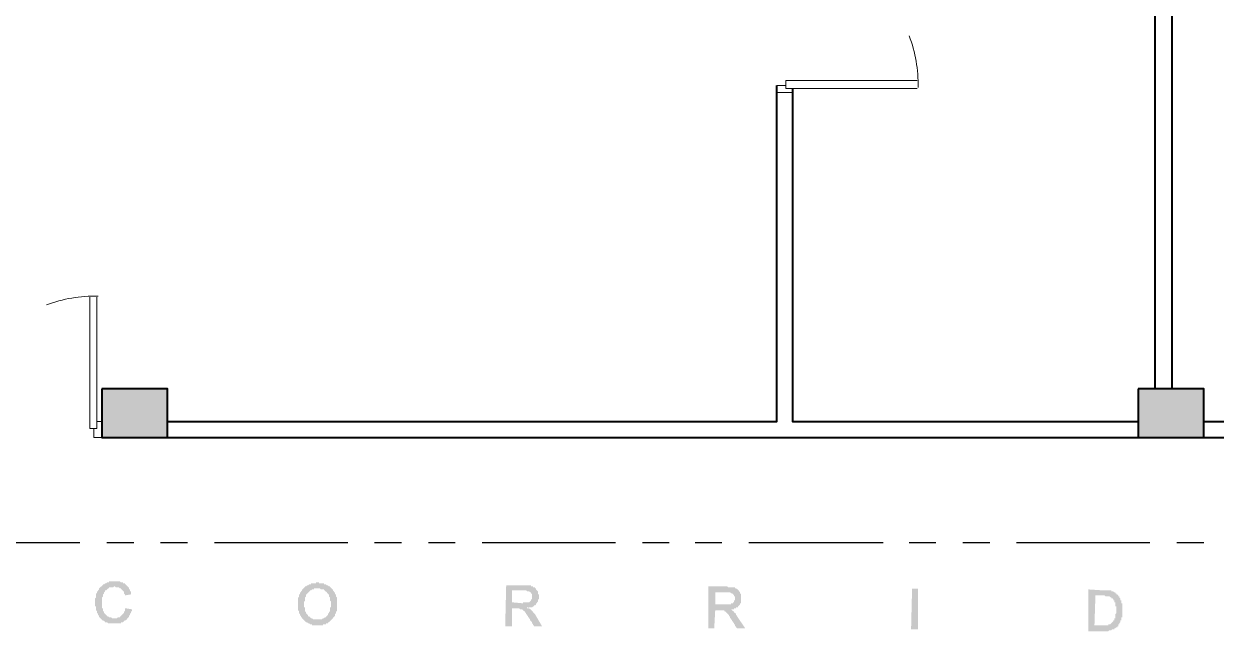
# Model space of a CAD drawing. Header units: inches. Extents: x -11 to 213, y -78 to 40.
# Drawn here: x 13.31 to 20.55, y 22.11 to 25.81 of the extents above; entities that cross this region are included whole.
import ezdxf

# ---------------------------------------------------------------- set-up
doc = ezdxf.new("R2010")
doc.units = ezdxf.units.IN
doc.header["$MEASUREMENT"] = 0
doc.layers.add('PDF_0', color=7, linetype='Continuous')

msp = doc.modelspace()

# ---------------------------------------------------------------- hatches: boundary and pattern name
at = {"layer": 'PDF_0'}
msp.add_hatch(color=256, dxfattribs=at).paths.add_polyline_path([(13.96673, 22.24769), (13.96673, 22.24165), (13.96673, 22.2356), (13.96068, 22.2356), (13.96068, 22.22955), (13.96068, 22.22955), (13.96068, 22.2235), (13.95463, 22.2235), (13.95463, 22.21745), (13.95463, 22.21745), (13.95463, 22.21141), (13.94859, 22.21141), (13.94859, 22.20536), (13.94859, 22.20536), (13.94859, 22.19931), (13.94254, 22.19931), (13.94254, 22.19326), (13.94254, 22.19326), (13.93649, 22.19326), (13.93649, 22.18721), (13.93649, 22.18721), (13.93044, 22.18117), (13.93044, 22.18117), (13.92439, 22.18117), (13.92439, 22.18117), (13.91835, 22.17512), (13.91835, 22.17512), (13.91835, 22.17512), (13.9123, 22.16907), (13.9123, 22.16907), (13.90625, 22.16907), (13.90625, 22.16907), (13.9002, 22.16907), (13.9002, 22.16302), (13.89415, 22.16302), (13.88811, 22.16302), (13.88811, 22.16302), (13.88206, 22.16302), (13.88206, 22.16302), (13.87601, 22.16302), (13.87601, 22.16302), (13.86996, 22.16302), (13.86392, 22.16302), (13.86392, 22.16302), (13.86392, 22.16302), (13.85787, 22.16302), (13.85182, 22.16302), (13.85182, 22.16302), (13.84577, 22.16302), (13.83972, 22.16302), (13.83972, 22.16302), (13.83368, 22.16302), (13.83368, 22.16302), (13.82763, 22.16302), (13.82158, 22.16302), (13.82158, 22.16302), (13.81553, 22.16907), (13.81553, 22.16907), (13.80948, 22.16907), (13.80948, 22.16907), (13.80344, 22.16907), (13.80344, 22.17512), (13.79739, 22.17512), (13.79739, 22.17512), (13.79739, 22.17512), (13.79134, 22.18117), (13.79134, 22.18117), (13.78529, 22.18117), (13.78529, 22.18721), (13.78529, 22.18721), (13.77925, 22.18721), (13.77925, 22.19326), (13.7732, 22.19326), (13.7732, 22.19326), (13.7732, 22.19931), (13.7732, 22.19931), (13.76715, 22.19931), (13.76715, 22.20536), (13.76715, 22.20536), (13.76715, 22.21141), (13.7611, 22.21141), (13.7611, 22.21745), (13.7611, 22.21745), (13.7611, 22.2235), (13.75505, 22.2235), (13.75505, 22.22955), (13.75505, 22.22955), (13.75505, 22.2356), (13.75505, 22.2356), (13.74901, 22.24165), (13.74901, 22.24165), (13.74901, 22.24769), (13.74901, 22.24769), (13.74901, 22.25374), (13.74901, 22.25979), (13.74901, 22.25979), (13.74901, 22.26584), (13.74296, 22.26584), (13.74296, 22.27188), (13.74296, 22.27188), (13.74296, 22.27793), (13.74296, 22.28398), (13.74296, 22.28398), (13.74296, 22.29003), (13.74296, 22.29003), (13.74296, 22.29608), (13.74296, 22.30212), (13.74296, 22.30212), (13.74296, 22.30817), (13.74296, 22.30817), (13.74296, 22.31422), (13.74901, 22.32027), (13.74901, 22.32027), (13.74901, 22.32632), (13.74901, 22.32632), (13.74901, 22.33236), (13.74901, 22.33236), (13.74901, 22.33841), (13.74901, 22.34446), (13.75505, 22.34446), (13.75505, 22.35051), (13.75505, 22.35051), (13.75505, 22.35655), (13.7611, 22.35655), (13.7611, 22.3626), (13.7611, 22.3626), (13.7611, 22.3626), (13.76715, 22.36865), (13.76715, 22.36865), (13.76715, 22.3747), (13.76715, 22.3747), (13.7732, 22.38075), (13.7732, 22.38075), (13.7732, 22.38075), (13.77925, 22.38679), (13.77925, 22.38679), (13.77925, 22.38679), (13.78529, 22.38679), (13.78529, 22.39284), (13.79134, 22.39284), (13.79134, 22.39889), (13.79134, 22.39889), (13.79739, 22.39889), (13.79739, 22.39889), (13.80344, 22.40494), (13.80344, 22.40494), (13.80948, 22.40494), (13.80948, 22.40494), (13.81553, 22.41099), (13.81553, 22.41099), (13.82158, 22.41099), (13.82158, 22.41099), (13.82763, 22.41099), (13.82763, 22.41703), (13.83368, 22.41703), (13.83368, 22.41703), (13.83972, 22.41703), (13.83972, 22.41703), (13.84577, 22.41703), (13.85182, 22.41703), (13.85182, 22.41703), (13.85787, 22.41703), (13.85787, 22.41703), (13.86392, 22.41703), (13.86996, 22.41703), (13.86996, 22.41703), (13.87601, 22.41703), (13.87601, 22.41703), (13.88206, 22.41703), (13.88206, 22.41703), (13.88811, 22.41703), (13.89415, 22.41703), (13.89415, 22.41703), (13.9002, 22.41099), (13.9002, 22.41099), (13.90625, 22.41099), (13.90625, 22.41099), (13.9123, 22.41099), (13.9123, 22.40494), (13.91835, 22.40494), (13.91835, 22.40494), (13.92439, 22.40494), (13.92439, 22.39889), (13.92439, 22.39889), (13.93044, 22.39889), (13.93044, 22.39284), (13.93649, 22.39284), (13.93649, 22.39284), (13.93649, 22.38679), (13.94254, 22.38679), (13.94254, 22.38679), (13.94254, 22.38075), (13.94859, 22.38075), (13.94859, 22.3747), (13.94859, 22.3747), (13.94859, 22.36865), (13.95463, 22.36865), (13.95463, 22.3626), (13.95463, 22.3626), (13.95463, 22.35655), (13.96068, 22.35655), (13.96068, 22.35051), (13.96068, 22.34446), (13.96068, 22.34446), (13.96068, 22.33841), (13.92439, 22.33236), (13.92439, 22.33841), (13.92439, 22.33841), (13.91835, 22.34446), (13.91835, 22.34446), (13.91835, 22.35051), (13.91835, 22.35655), (13.9123, 22.35655), (13.9123, 22.35655), (13.9123, 22.3626), (13.90625, 22.3626), (13.90625, 22.36865), (13.90625, 22.36865), (13.9002, 22.36865), (13.9002, 22.3747), (13.9002, 22.3747), (13.89415, 22.3747), (13.89415, 22.3747), (13.88811, 22.38075), (13.88811, 22.38075), (13.88206, 22.38075), (13.88206, 22.38075), (13.87601, 22.38075), (13.87601, 22.38075), (13.86996, 22.38075), (13.86392, 22.38679), (13.86392, 22.38679), (13.86392, 22.38679), (13.85787, 22.38679), (13.85787, 22.38679), (13.85182, 22.38075), (13.84577, 22.38075), (13.84577, 22.38075), (13.83972, 22.38075), (13.83972, 22.38075), (13.83368, 22.38075), (13.83368, 22.38075), (13.82763, 22.38075), (13.82763, 22.3747), (13.82158, 22.3747), (13.82158, 22.3747), (13.81553, 22.36865), (13.81553, 22.36865), (13.81553, 22.36865), (13.80948, 22.3626), (13.80948, 22.3626), (13.80344, 22.3626), (13.80344, 22.35655), (13.80344, 22.35655), (13.80344, 22.35655), (13.79739, 22.35051), (13.79739, 22.35051), (13.79739, 22.34446), (13.79739, 22.34446), (13.79134, 22.33841), (13.79134, 22.33841), (13.79134, 22.33236), (13.79134, 22.33236), (13.79134, 22.32632), (13.79134, 22.32632), (13.78529, 22.32027), (13.78529, 22.32027), (13.78529, 22.31422), (13.78529, 22.31422), (13.78529, 22.30817), (13.78529, 22.30212), (13.78529, 22.30212), (13.78529, 22.29608), (13.78529, 22.29003), (13.78529, 22.29003), (13.78529, 22.29003), (13.78529, 22.28398), (13.78529, 22.27793), (13.78529, 22.27793), (13.78529, 22.27188), (13.78529, 22.26584), (13.78529, 22.26584), (13.78529, 22.25979), (13.78529, 22.25374), (13.79134, 22.25374), (13.79134, 22.24769), (13.79134, 22.24769), (13.79134, 22.24165), (13.79134, 22.24165), (13.79134, 22.2356), (13.79739, 22.2356), (13.79739, 22.22955), (13.79739, 22.22955), (13.79739, 22.22955), (13.79739, 22.2235), (13.80344, 22.2235), (13.80344, 22.21745), (13.80344, 22.21745), (13.80948, 22.21745), (13.80948, 22.21141), (13.80948, 22.21141), (13.81553, 22.21141), (13.81553, 22.20536), (13.82158, 22.20536), (13.82158, 22.20536), (13.82763, 22.19931), (13.82763, 22.19931), (13.83368, 22.19931), (13.83368, 22.19931), (13.83972, 22.19931), (13.83972, 22.19931), (13.84577, 22.19326), (13.84577, 22.19326), (13.85182, 22.19326), (13.85182, 22.19326), (13.85787, 22.19326), (13.85787, 22.19326), (13.86392, 22.19326), (13.86392, 22.19326), (13.86996, 22.19326), (13.87601, 22.19326), (13.87601, 22.19326), (13.88206, 22.19931), (13.88206, 22.19931), (13.88811, 22.19931), (13.88811, 22.19931), (13.89415, 22.19931), (13.89415, 22.20536), (13.9002, 22.20536), (13.9002, 22.20536), (13.9002, 22.21141), (13.90625, 22.21141), (13.90625, 22.21141), (13.90625, 22.21745), (13.9123, 22.21745), (13.9123, 22.21745), (13.9123, 22.2235), (13.91835, 22.2235), (13.91835, 22.22955), (13.91835, 22.22955), (13.91835, 22.2356), (13.92439, 22.2356), (13.92439, 22.24165), (13.92439, 22.24769), (13.92439, 22.24769), (13.92439, 22.25374), (13.93044, 22.25374)])
h = msp.add_hatch(color=256, dxfattribs=at)
h.paths.add_polyline_path([(15.09773, 22.41099), (15.09773, 22.41099), (15.10378, 22.41099), (15.10378, 22.40494), (15.10982, 22.40494), (15.11587, 22.40494), (15.11587, 22.40494), (15.12192, 22.40494), (15.12192, 22.40494), (15.12797, 22.40494), (15.12797, 22.40494), (15.13402, 22.40494), (15.13402, 22.3989), (15.14006, 22.3989), (15.14006, 22.3989), (15.14611, 22.3989), (15.14611, 22.3989), (15.15216, 22.39285), (15.15216, 22.39285), (15.15821, 22.39285), (15.15821, 22.39285), (15.16425, 22.3868), (15.16425, 22.3868), (15.1703, 22.3868), (15.1703, 22.38075), (15.17635, 22.38075), (15.17635, 22.38075), (15.17635, 22.3747), (15.1824, 22.3747), (15.1824, 22.3747), (15.1824, 22.36866), (15.18845, 22.36866), (15.18845, 22.36261), (15.18845, 22.36261), (15.19449, 22.35656), (15.19449, 22.35656), (15.19449, 22.35656), (15.19449, 22.35051), (15.20054, 22.35051), (15.20054, 22.34447), (15.20054, 22.34447), (15.20054, 22.33842), (15.20659, 22.33842), (15.20659, 22.33237), (15.20659, 22.33237), (15.20659, 22.32632), (15.20659, 22.32632), (15.21264, 22.32027), (15.21264, 22.32027), (15.21264, 22.31423), (15.21264, 22.30818), (15.21264, 22.30818), (15.21264, 22.30213), (15.21264, 22.30213), (15.21264, 22.29608), (15.21264, 22.29608), (15.21264, 22.29003), (15.21264, 22.28399), (15.21264, 22.28399), (15.21264, 22.27794), (15.21264, 22.27794), (15.21264, 22.27189), (15.21264, 22.27189), (15.21264, 22.26584), (15.21264, 22.26584), (15.21264, 22.25979), (15.21264, 22.25375), (15.21264, 22.25375), (15.21264, 22.2477), (15.21264, 22.2477), (15.21264, 22.24165), (15.21264, 22.2356), (15.20659, 22.2356), (15.20659, 22.22956), (15.20659, 22.22956), (15.20659, 22.22351), (15.20659, 22.22351), (15.20054, 22.21746), (15.20054, 22.21746), (15.20054, 22.21141), (15.20054, 22.21141), (15.20054, 22.20536), (15.19449, 22.20536), (15.19449, 22.20536), (15.19449, 22.19932), (15.18845, 22.19932), (15.18845, 22.19327), (15.18845, 22.19327), (15.1824, 22.18722), (15.1824, 22.18722), (15.1824, 22.18722), (15.17635, 22.18117), (15.17635, 22.18117), (15.1703, 22.17512), (15.1703, 22.17512), (15.1703, 22.17512), (15.16425, 22.16908), (15.16425, 22.16908), (15.15821, 22.16908), (15.15821, 22.16303), (15.15216, 22.16303), (15.15216, 22.16303), (15.14611, 22.16303), (15.14611, 22.15698), (15.14006, 22.15698), (15.14006, 22.15698), (15.13402, 22.15698), (15.13402, 22.15698), (15.12797, 22.15698), (15.12797, 22.15093), (15.12192, 22.15093), (15.12192, 22.15093), (15.11587, 22.15093), (15.11587, 22.15093), (15.10982, 22.15093), (15.10378, 22.15093), (15.10378, 22.15093), (15.09773, 22.15093), (15.09773, 22.15093), (15.09168, 22.15093), (15.09168, 22.15093), (15.08563, 22.15093), (15.08563, 22.15093), (15.07958, 22.15093), (15.07354, 22.15093), (15.07354, 22.15093), (15.06749, 22.15093), (15.06749, 22.15093), (15.06144, 22.15093), (15.06144, 22.15698), (15.05539, 22.15698), (15.05539, 22.15698), (15.04934, 22.15698), (15.04934, 22.15698), (15.0433, 22.16303), (15.0433, 22.16303), (15.03725, 22.16303), (15.03725, 22.16303), (15.0312, 22.16908), (15.0312, 22.16908), (15.02515, 22.16908), (15.02515, 22.16908), (15.01911, 22.17512), (15.01911, 22.17512), (15.01911, 22.17512), (15.01306, 22.18117), (15.01306, 22.18117), (15.00701, 22.18722), (15.00701, 22.18722), (15.00701, 22.18722), (15.00096, 22.19327), (15.00096, 22.19327), (15.00096, 22.19932), (14.99491, 22.19932), (14.99491, 22.20536), (14.99491, 22.20536), (14.98887, 22.21141), (14.98887, 22.21141), (14.98887, 22.21746), (14.98887, 22.21746), (14.98282, 22.22351), (14.98282, 22.22351), (14.98282, 22.22956), (14.98282, 22.22956), (14.98282, 22.2356), (14.98282, 22.2356), (14.97677, 22.24165), (14.97677, 22.24165), (14.97677, 22.2477), (14.97677, 22.2477), (14.97677, 22.25375), (14.97677, 22.25375), (14.97677, 22.25979), (14.97677, 22.26584), (14.97677, 22.26584), (14.97677, 22.27189), (14.97677, 22.27189), (14.97677, 22.27794), (14.97677, 22.28399), (14.97677, 22.28399), (14.97677, 22.29003), (14.97677, 22.29003), (14.97677, 22.29608), (14.97677, 22.30213), (14.97677, 22.30213), (14.97677, 22.30818), (14.97677, 22.30818), (14.97677, 22.31423), (14.97677, 22.32027), (14.98282, 22.32027), (14.98282, 22.32632), (14.98282, 22.32632), (14.98282, 22.33237), (14.98282, 22.33237), (14.98282, 22.33842), (14.98887, 22.33842), (14.98887, 22.34447), (14.98887, 22.34447), (14.98887, 22.35051), (14.99491, 22.35051), (14.99491, 22.35656), (14.99491, 22.35656), (14.99491, 22.35656), (15.00096, 22.36261), (15.00096, 22.36261), (15.00096, 22.36866), (15.00701, 22.36866), (15.00701, 22.36866), (15.00701, 22.3747), (15.01306, 22.3747), (15.01306, 22.38075), (15.01911, 22.38075), (15.01911, 22.38075), (15.01911, 22.3868), (15.02515, 22.3868), (15.02515, 22.3868), (15.0312, 22.39285), (15.0312, 22.39285), (15.03725, 22.39285), (15.03725, 22.39285), (15.0433, 22.3989), (15.0433, 22.3989), (15.04934, 22.3989), (15.04934, 22.3989), (15.05539, 22.3989), (15.05539, 22.40494), (15.06144, 22.40494), (15.06144, 22.40494), (15.06749, 22.40494), (15.06749, 22.40494), (15.07354, 22.40494), (15.07354, 22.40494), (15.07958, 22.40494), (15.08563, 22.40494), (15.08563, 22.41099), (15.09168, 22.41099), (15.09168, 22.41099), (15.09773, 22.41099)], flags=0)
h.paths.add_polyline_path([(15.09168, 22.18722), (15.09773, 22.18722), (15.10378, 22.18722), (15.10378, 22.18722), (15.10982, 22.18722), (15.10982, 22.18722), (15.11587, 22.18722), (15.11587, 22.18722), (15.12192, 22.18722), (15.12192, 22.18722), (15.12797, 22.19327), (15.12797, 22.19327), (15.13402, 22.19327), (15.13402, 22.19327), (15.14006, 22.19932), (15.14006, 22.19932), (15.14611, 22.19932), (15.14611, 22.20536), (15.14611, 22.20536), (15.15216, 22.20536), (15.15216, 22.21141), (15.15216, 22.21141), (15.15821, 22.21141), (15.15821, 22.21746), (15.15821, 22.21746), (15.15821, 22.22351), (15.16425, 22.22351), (15.16425, 22.22351), (15.16425, 22.22956), (15.16425, 22.22956), (15.1703, 22.2356), (15.1703, 22.2356), (15.1703, 22.24165), (15.1703, 22.2477), (15.1703, 22.2477), (15.1703, 22.25375), (15.1703, 22.25375), (15.1703, 22.25979), (15.17635, 22.25979), (15.17635, 22.26584), (15.17635, 22.27189), (15.17635, 22.27189), (15.17635, 22.27794), (15.17635, 22.28399), (15.17635, 22.28399), (15.17635, 22.29003), (15.17635, 22.29608), (15.17635, 22.29608), (15.1703, 22.30213), (15.1703, 22.30213), (15.1703, 22.30818), (15.1703, 22.31423), (15.1703, 22.31423), (15.1703, 22.32027), (15.1703, 22.32027), (15.16425, 22.32632), (15.16425, 22.32632), (15.16425, 22.33237), (15.16425, 22.33237), (15.16425, 22.33842), (15.15821, 22.33842), (15.15821, 22.33842), (15.15821, 22.34447), (15.15216, 22.34447), (15.15216, 22.35051), (15.15216, 22.35051), (15.15216, 22.35051), (15.14611, 22.35656), (15.14611, 22.35656), (15.14006, 22.35656), (15.14006, 22.36261), (15.13402, 22.36261), (15.13402, 22.36261), (15.13402, 22.36866), (15.12797, 22.36866), (15.12797, 22.36866), (15.12192, 22.36866), (15.12192, 22.36866), (15.11587, 22.36866), (15.10982, 22.3747), (15.10982, 22.3747), (15.10378, 22.3747), (15.10378, 22.3747), (15.09773, 22.3747), (15.09773, 22.3747), (15.09168, 22.3747), (15.09168, 22.3747), (15.08563, 22.3747), (15.07958, 22.3747), (15.07958, 22.3747), (15.07354, 22.3747), (15.07354, 22.36866), (15.06749, 22.36866), (15.06749, 22.36866), (15.06144, 22.36866), (15.06144, 22.36866), (15.05539, 22.36261), (15.05539, 22.36261), (15.04934, 22.36261), (15.04934, 22.35656), (15.0433, 22.35656), (15.0433, 22.35656), (15.0433, 22.35051), (15.03725, 22.35051), (15.03725, 22.35051), (15.03725, 22.34447), (15.0312, 22.34447), (15.0312, 22.34447), (15.0312, 22.33842), (15.02515, 22.33842), (15.02515, 22.33237), (15.02515, 22.33237), (15.02515, 22.32632), (15.02515, 22.32632), (15.01911, 22.32027), (15.01911, 22.32027), (15.01911, 22.31423), (15.01911, 22.31423), (15.01911, 22.30818), (15.01911, 22.30818), (15.01911, 22.30213), (15.01911, 22.29608), (15.01306, 22.29608), (15.01306, 22.29003), (15.01306, 22.28399), (15.01306, 22.28399), (15.01306, 22.27794), (15.01306, 22.27794), (15.01306, 22.27189), (15.01306, 22.26584), (15.01306, 22.26584), (15.01306, 22.25979), (15.01911, 22.25979), (15.01911, 22.25375), (15.01911, 22.2477), (15.01911, 22.2477), (15.01911, 22.24165), (15.01911, 22.24165), (15.01911, 22.2356), (15.01911, 22.2356), (15.02515, 22.22956), (15.02515, 22.22956), (15.02515, 22.22351), (15.02515, 22.22351), (15.0312, 22.21746), (15.0312, 22.21746), (15.0312, 22.21746), (15.03725, 22.21141), (15.03725, 22.21141), (15.03725, 22.20536), (15.0433, 22.20536), (15.0433, 22.20536), (15.04934, 22.19932), (15.04934, 22.19932), (15.04934, 22.19932), (15.05539, 22.19327), (15.05539, 22.19327), (15.06144, 22.19327), (15.06144, 22.19327), (15.06749, 22.18722), (15.06749, 22.18722), (15.07354, 22.18722), (15.07354, 22.18722), (15.07958, 22.18722), (15.07958, 22.18722), (15.08563, 22.18722), (15.09168, 22.18722), (15.09168, 22.18722), (15.09168, 22.18722)], flags=0)
h = msp.add_hatch(color=256, dxfattribs=at)
h.paths.add_polyline_path([(16.45855, 22.14487), (16.41017, 22.14487), (16.41017, 22.15092), (16.40412, 22.15092), (16.40412, 22.15697), (16.39808, 22.16302), (16.39808, 22.16302), (16.39808, 22.16907), (16.39203, 22.17511), (16.39203, 22.17511), (16.38598, 22.18116), (16.38598, 22.18116), (16.38598, 22.18721), (16.37993, 22.19326), (16.37993, 22.19326), (16.37993, 22.19326), (16.37993, 22.19931), (16.37388, 22.19931), (16.37388, 22.20535), (16.37388, 22.20535), (16.37388, 22.20535), (16.36784, 22.2114), (16.36784, 22.2114), (16.36784, 22.2114), (16.36784, 22.2114), (16.36784, 22.21745), (16.36784, 22.21745), (16.36179, 22.21745), (16.36179, 22.2235), (16.36179, 22.2235), (16.35574, 22.22954), (16.35574, 22.22954), (16.35574, 22.23559), (16.34969, 22.23559), (16.34969, 22.23559), (16.34969, 22.23559), (16.34365, 22.24164), (16.34365, 22.24164), (16.3376, 22.24769), (16.3376, 22.24769), (16.33155, 22.24769), (16.33155, 22.24769), (16.33155, 22.24769), (16.3255, 22.24769), (16.3255, 22.24769), (16.31945, 22.25374), (16.31945, 22.25374), (16.31341, 22.25374), (16.31341, 22.25374), (16.30736, 22.25374), (16.27712, 22.25374), (16.27712, 22.14487), (16.23478, 22.14487), (16.24083, 22.39284), (16.34969, 22.39284), (16.35574, 22.39284), (16.35574, 22.39284), (16.36179, 22.39284), (16.36179, 22.39284), (16.36784, 22.39284), (16.37388, 22.39284), (16.37388, 22.39284), (16.37993, 22.39284), (16.37993, 22.39284), (16.38598, 22.39284), (16.38598, 22.39284), (16.39203, 22.39284), (16.39203, 22.38679), (16.39808, 22.38679), (16.39808, 22.38679), (16.40412, 22.38679), (16.40412, 22.38074), (16.41017, 22.38074), (16.41017, 22.38074), (16.41622, 22.38074), (16.41622, 22.37469), (16.42227, 22.37469), (16.42227, 22.36865), (16.42227, 22.36865), (16.42832, 22.3626), (16.42832, 22.3626), (16.42832, 22.3626), (16.43436, 22.35655), (16.43436, 22.35655), (16.43436, 22.3505), (16.43436, 22.34445), (16.43436, 22.34445), (16.43436, 22.33841), (16.44041, 22.33841), (16.44041, 22.33236), (16.44041, 22.33236), (16.44041, 22.32631), (16.44041, 22.32631), (16.44041, 22.32026), (16.44041, 22.32026), (16.44041, 22.31421), (16.44041, 22.31421), (16.44041, 22.30817), (16.43436, 22.30817), (16.43436, 22.30212), (16.43436, 22.29607), (16.43436, 22.29607), (16.43436, 22.29607), (16.42832, 22.29002), (16.42832, 22.29002), (16.42832, 22.28398), (16.42227, 22.28398), (16.42227, 22.27793), (16.42227, 22.27793), (16.42227, 22.27793), (16.41622, 22.27188), (16.41622, 22.27188), (16.41017, 22.27188), (16.41017, 22.27188), (16.41017, 22.26583), (16.40412, 22.26583), (16.40412, 22.26583), (16.39808, 22.25978), (16.39808, 22.25978), (16.39203, 22.25978), (16.39203, 22.25978), (16.38598, 22.25978), (16.37993, 22.25978), (16.37993, 22.25374), (16.37388, 22.25374), (16.37388, 22.25374), (16.36784, 22.25374), (16.36784, 22.25978), (16.37388, 22.25978), (16.37388, 22.25978), (16.37993, 22.25374), (16.37993, 22.25374), (16.37993, 22.25374), (16.38598, 22.24769), (16.38598, 22.24769), (16.39203, 22.24769), (16.39203, 22.24164), (16.39203, 22.24164), (16.39808, 22.24164), (16.39808, 22.23559), (16.40412, 22.23559), (16.40412, 22.22954), (16.40412, 22.22954), (16.41017, 22.2235), (16.41017, 22.2235), (16.41622, 22.21745), (16.41622, 22.21745)], flags=0)
h.paths.add_polyline_path([(16.27712, 22.29002), (16.34365, 22.28398), (16.34365, 22.29002), (16.34969, 22.29002), (16.35574, 22.29002), (16.35574, 22.29002), (16.36179, 22.29002), (16.36179, 22.29002), (16.36784, 22.29002), (16.36784, 22.29002), (16.37388, 22.29002), (16.37388, 22.29002), (16.37993, 22.29002), (16.37993, 22.29002), (16.38598, 22.29607), (16.38598, 22.29607), (16.38598, 22.29607), (16.39203, 22.30212), (16.39203, 22.30212), (16.39203, 22.30817), (16.39808, 22.30817), (16.39808, 22.31421), (16.39808, 22.31421), (16.39808, 22.32026), (16.39808, 22.32026), (16.39808, 22.32631), (16.39808, 22.32631), (16.39808, 22.33236), (16.39808, 22.33236), (16.39808, 22.33841), (16.39808, 22.33841), (16.39203, 22.34445), (16.39203, 22.34445), (16.39203, 22.3505), (16.38598, 22.3505), (16.38598, 22.3505), (16.38598, 22.3505), (16.37993, 22.35655), (16.37993, 22.35655), (16.37388, 22.35655), (16.37388, 22.35655), (16.36784, 22.35655), (16.36784, 22.35655), (16.36179, 22.3626), (16.35574, 22.3626), (16.35574, 22.3626), (16.34969, 22.3626), (16.27712, 22.3626)], flags=0)
h = msp.add_hatch(color=256, dxfattribs=at)
h.paths.add_polyline_path([(17.69237, 22.13278), (17.64399, 22.13278), (17.63794, 22.13883), (17.63794, 22.14487), (17.63189, 22.14487), (17.63189, 22.15092), (17.63189, 22.15697), (17.62585, 22.15697), (17.62585, 22.16302), (17.6198, 22.16907), (17.6198, 22.16907), (17.6198, 22.17511), (17.61375, 22.17511), (17.61375, 22.18116), (17.61375, 22.18116), (17.6077, 22.18721), (17.6077, 22.18721), (17.6077, 22.19326), (17.6077, 22.19326), (17.60166, 22.19326), (17.60166, 22.19931), (17.60166, 22.19931), (17.60166, 22.19931), (17.60166, 22.20535), (17.60166, 22.20535), (17.59561, 22.20535), (17.59561, 22.20535), (17.59561, 22.2114), (17.59561, 22.2114), (17.58956, 22.21745), (17.58956, 22.21745), (17.58956, 22.21745), (17.58351, 22.2235), (17.58351, 22.2235), (17.57746, 22.22954), (17.57746, 22.22954), (17.57746, 22.22954), (17.57142, 22.23559), (17.57142, 22.23559), (17.57142, 22.23559), (17.56537, 22.23559), (17.56537, 22.24164), (17.56537, 22.24164), (17.55932, 22.24164), (17.55932, 22.24164), (17.55327, 22.24164), (17.55327, 22.24164), (17.54722, 22.24164), (17.54118, 22.24164), (17.54118, 22.24164), (17.51094, 22.24164), (17.50489, 22.13278), (17.4686, 22.13278), (17.4686, 22.38679), (17.58351, 22.38679), (17.58351, 22.38679), (17.58956, 22.38074), (17.59561, 22.38074), (17.59561, 22.38074), (17.60166, 22.38074), (17.60166, 22.38074), (17.6077, 22.38074), (17.6077, 22.38074), (17.61375, 22.38074), (17.61375, 22.38074), (17.6198, 22.38074), (17.6198, 22.38074), (17.62585, 22.38074), (17.63189, 22.38074), (17.63189, 22.37469), (17.63794, 22.37469), (17.63794, 22.37469), (17.64399, 22.36865), (17.64399, 22.36865), (17.64399, 22.36865), (17.65004, 22.36865), (17.65004, 22.3626), (17.65609, 22.3626), (17.65609, 22.35655), (17.65609, 22.35655), (17.66213, 22.3505), (17.66213, 22.3505), (17.66213, 22.34445), (17.66213, 22.34445), (17.66818, 22.33841), (17.66818, 22.33841), (17.66818, 22.33236), (17.66818, 22.33236), (17.66818, 22.32631), (17.66818, 22.32631), (17.66818, 22.32026), (17.66818, 22.31421), (17.66818, 22.31421), (17.66818, 22.31421), (17.66818, 22.30817), (17.66818, 22.30817), (17.66818, 22.30212), (17.66818, 22.29607), (17.66818, 22.29607), (17.66818, 22.29002), (17.66818, 22.29002), (17.66818, 22.28398), (17.66213, 22.28398), (17.66213, 22.27793), (17.66213, 22.27793), (17.65609, 22.27188), (17.65609, 22.27188), (17.65609, 22.27188), (17.65004, 22.26583), (17.65004, 22.26583), (17.65004, 22.26583), (17.65004, 22.25978), (17.64399, 22.25978), (17.64399, 22.25978), (17.63794, 22.25978), (17.63794, 22.25374), (17.63189, 22.25374), (17.63189, 22.25374), (17.62585, 22.25374), (17.62585, 22.24769), (17.6198, 22.24769), (17.6198, 22.24769), (17.61375, 22.24769), (17.6077, 22.24769), (17.6077, 22.24769), (17.60166, 22.24769), (17.60166, 22.24769), (17.60166, 22.24769), (17.60166, 22.24769), (17.6077, 22.24769), (17.6077, 22.24769), (17.61375, 22.24164), (17.61375, 22.24164), (17.61375, 22.24164), (17.6198, 22.23559), (17.6198, 22.23559), (17.62585, 22.23559), (17.62585, 22.22954), (17.62585, 22.22954), (17.63189, 22.2235), (17.63189, 22.2235), (17.63794, 22.2235), (17.63794, 22.21745), (17.63794, 22.2114), (17.64399, 22.2114), (17.64399, 22.20535), (17.64399, 22.20535)], flags=0)
h.paths.add_polyline_path([(17.51094, 22.27793), (17.57142, 22.27793), (17.57746, 22.27793), (17.58351, 22.27793), (17.58351, 22.27793), (17.58956, 22.27793), (17.59561, 22.27793), (17.59561, 22.27793), (17.60166, 22.27793), (17.60166, 22.27793), (17.6077, 22.27793), (17.6077, 22.27793), (17.6077, 22.28398), (17.61375, 22.28398), (17.61375, 22.28398), (17.6198, 22.28398), (17.6198, 22.29002), (17.6198, 22.29002), (17.62585, 22.29002), (17.62585, 22.29607), (17.62585, 22.29607), (17.62585, 22.30212), (17.63189, 22.30212), (17.63189, 22.30817), (17.63189, 22.31421), (17.63189, 22.31421), (17.63189, 22.31421), (17.63189, 22.32026), (17.63189, 22.32631), (17.62585, 22.32631), (17.62585, 22.33236), (17.62585, 22.33236), (17.62585, 22.33236), (17.6198, 22.33841), (17.6198, 22.33841), (17.6198, 22.33841), (17.61375, 22.34445), (17.61375, 22.34445), (17.6077, 22.34445), (17.6077, 22.34445), (17.60166, 22.3505), (17.60166, 22.3505), (17.59561, 22.3505), (17.59561, 22.3505), (17.58956, 22.3505), (17.58351, 22.3505), (17.58351, 22.3505), (17.51094, 22.3505)], flags=0)
h = msp.add_hatch(color=256, dxfattribs=at)
h.paths.add_polyline_path([(19.77897, 22.36866), (19.86969, 22.36261), (19.86969, 22.36261), (19.87574, 22.36261), (19.87574, 22.36261), (19.88179, 22.36261), (19.88783, 22.36261), (19.88783, 22.36261), (19.89388, 22.36261), (19.89388, 22.36261), (19.89993, 22.36261), (19.89993, 22.36261), (19.90598, 22.36261), (19.90598, 22.36261), (19.90598, 22.36261), (19.91203, 22.36261), (19.91807, 22.36261), (19.91807, 22.35656), (19.92412, 22.35656), (19.92412, 22.35656), (19.93017, 22.35656), (19.93017, 22.35656), (19.93622, 22.35051), (19.93622, 22.35051), (19.94227, 22.35051), (19.94227, 22.34446), (19.94831, 22.34446), (19.94831, 22.34446), (19.94831, 22.33842), (19.95436, 22.33842), (19.95436, 22.33842), (19.96041, 22.33237), (19.96041, 22.33237), (19.96041, 22.32632), (19.96646, 22.32632), (19.96646, 22.32027), (19.96646, 22.32027), (19.96646, 22.32027), (19.97251, 22.31422), (19.97251, 22.31422), (19.97251, 22.30818), (19.97251, 22.30213), (19.97855, 22.30213), (19.97855, 22.29608), (19.97855, 22.29608), (19.97855, 22.29003), (19.97855, 22.29003), (19.97855, 22.28398), (19.9846, 22.28398), (19.9846, 22.27794), (19.9846, 22.27794), (19.9846, 22.27189), (19.9846, 22.27189), (19.9846, 22.26584), (19.9846, 22.26584), (19.9846, 22.25979), (19.9846, 22.25979), (19.9846, 22.25375), (19.9846, 22.2477), (19.9846, 22.2477), (19.9846, 22.24165), (19.9846, 22.24165), (19.9846, 22.2356), (19.9846, 22.2356), (19.9846, 22.22955), (19.9846, 22.22351), (19.9846, 22.22351), (19.9846, 22.21746), (19.9846, 22.21746), (19.9846, 22.21141), (19.9846, 22.20536), (19.9846, 22.20536), (19.9846, 22.19931), (19.97855, 22.19931), (19.97855, 22.19327), (19.97855, 22.19327), (19.97855, 22.18722), (19.97855, 22.18722), (19.97855, 22.18117), (19.97251, 22.18117), (19.97251, 22.17512), (19.97251, 22.17512), (19.97251, 22.16908), (19.97251, 22.16908), (19.96646, 22.16303), (19.96646, 22.16303), (19.96646, 22.15698), (19.96041, 22.15698), (19.96041, 22.15093), (19.96041, 22.15093), (19.96041, 22.15093), (19.96041, 22.14488), (19.95436, 22.14488), (19.95436, 22.14488), (19.95436, 22.13884), (19.94831, 22.13884), (19.94831, 22.13884), (19.94227, 22.13279), (19.94227, 22.13279), (19.94227, 22.13279), (19.93622, 22.13279), (19.93622, 22.12674), (19.93017, 22.12674), (19.93017, 22.12674), (19.92412, 22.12674), (19.92412, 22.12674), (19.91807, 22.12069), (19.91807, 22.12069), (19.91203, 22.12069), (19.91203, 22.12069), (19.90598, 22.12069), (19.90598, 22.12069), (19.89993, 22.11464), (19.89993, 22.11464), (19.89388, 22.11464), (19.88783, 22.11464), (19.88783, 22.11464), (19.88179, 22.11464), (19.87574, 22.11464), (19.87574, 22.11464), (19.86969, 22.11464), (19.86969, 22.11464), (19.77897, 22.11464)], flags=0)
h.paths.add_polyline_path([(19.81526, 22.15093), (19.86364, 22.15093), (19.86969, 22.15093), (19.87574, 22.15093), (19.87574, 22.15093), (19.88179, 22.15093), (19.88179, 22.15093), (19.88783, 22.15093), (19.88783, 22.15093), (19.89388, 22.15093), (19.89388, 22.15093), (19.89388, 22.15093), (19.89993, 22.15093), (19.89993, 22.15698), (19.90598, 22.15698), (19.91203, 22.15698), (19.91203, 22.15698), (19.91807, 22.16303), (19.91807, 22.16303), (19.91807, 22.16303), (19.92412, 22.16908), (19.92412, 22.16908), (19.92412, 22.16908), (19.93017, 22.17512), (19.93017, 22.17512), (19.93017, 22.18117), (19.93622, 22.18117), (19.93622, 22.18722), (19.93622, 22.18722), (19.93622, 22.18722), (19.93622, 22.19327), (19.94227, 22.19327), (19.94227, 22.19931), (19.94227, 22.19931), (19.94227, 22.20536), (19.94227, 22.20536), (19.94227, 22.21141), (19.94227, 22.21141), (19.94227, 22.21746), (19.94831, 22.22351), (19.94831, 22.22351), (19.94831, 22.22955), (19.94831, 22.22955), (19.94831, 22.2356), (19.94831, 22.24165), (19.94831, 22.24165), (19.94831, 22.2477), (19.94831, 22.2477), (19.94831, 22.25375), (19.94831, 22.25375), (19.94831, 22.25979), (19.94831, 22.26584), (19.94227, 22.26584), (19.94227, 22.27189), (19.94227, 22.27189), (19.94227, 22.27189), (19.94227, 22.27794), (19.94227, 22.28398), (19.94227, 22.28398), (19.94227, 22.29003), (19.93622, 22.29003), (19.93622, 22.29608), (19.93622, 22.29608), (19.93622, 22.30213), (19.93017, 22.30213), (19.93017, 22.30818), (19.93017, 22.30818), (19.92412, 22.31422), (19.92412, 22.31422), (19.91807, 22.31422), (19.91807, 22.32027), (19.91807, 22.32027), (19.91203, 22.32027), (19.91203, 22.32027), (19.90598, 22.32632), (19.90598, 22.32632), (19.89993, 22.32632), (19.89993, 22.32632), (19.89388, 22.32632), (19.89388, 22.32632), (19.88783, 22.32632), (19.88783, 22.32632), (19.88179, 22.32632), (19.88179, 22.32632), (19.87574, 22.33237), (19.87574, 22.33237), (19.86969, 22.33237), (19.86364, 22.33237), (19.82131, 22.33237)], flags=0)

# ---------------------------------------------------------------- linework, layer by layer
at = {"layer": 'PDF_0', "lineweight": 40}
for points in [[(20.18281, 28.39148), (20.18281, 23.58946)], [(20.28563, 28.39148), (20.28563, 23.58946)], [(14.18332, 23.38988), (17.88462, 23.38988), (17.88462, 25.43407)], [(17.98139, 25.41592), (17.98139, 23.38988), (20.08, 23.38988)], [(17.12864, 23.38988), (17.13468, 23.38988)], [(20.47916, 23.38988), (21.31376, 23.38988)], [(14.18332, 23.29312), (20.08, 23.29312), (21.33191, 23.29312)], [(17.97534, 23.29312), (17.97534, 23.29312)]]:
    msp.add_lwpolyline(points, dxfattribs=at)
at = {"layer": 'PDF_0', "lineweight": 13}
for points in [[(17.98139, 25.41592), (17.93905, 25.41592), (17.93905, 25.43407), (17.88462, 25.43407), (17.88462, 25.39173), (17.98139, 25.39173)], [(13.75392, 23.38988), (13.75392, 23.34755), (13.73578, 23.34755), (13.73578, 23.29312), (13.78416, 23.29312), (13.78416, 23.38988)]]:
    msp.add_lwpolyline(points, close=True, dxfattribs=at)
for points in [[(18.73737, 25.46431), (17.93905, 25.46431), (17.93905, 25.41592), (18.73737, 25.41592)], [(13.71159, 24.14587), (13.71159, 23.34755), (13.75392, 23.34755), (13.75392, 24.14587)]]:
    msp.add_lwpolyline(points, dxfattribs=at)
at = {"layer": 'PDF_0', "lineweight": 40}
for points in [[(13.78416, 23.58946), (13.78416, 23.29312), (14.18332, 23.29312), (14.18332, 23.58946)], [(20.08, 23.58946), (20.08, 23.29312), (20.47916, 23.29312), (20.47916, 23.58946)]]:
    msp.add_lwpolyline(points, close=True, dxfattribs=at)
at = {"layer": 'PDF_0', "lineweight": 30}
for points in [[(13.65111, 22.65204), (12.84069, 22.65204)], [(13.97769, 22.65204), (13.8144, 22.65204)], [(14.30428, 22.65204), (14.14099, 22.65204)], [(15.27799, 22.65204), (14.46757, 22.65204)], [(15.60457, 22.65204), (15.44128, 22.65204)], [(15.93116, 22.65204), (15.76786, 22.65204)], [(16.90486, 22.65204), (16.09445, 22.65204)], [(17.23145, 22.65204), (17.06816, 22.65204)], [(17.55199, 22.65204), (17.38869, 22.65204)], [(18.53174, 22.65204), (17.71528, 22.65204)], [(18.85228, 22.65204), (18.68899, 22.65204)], [(19.17886, 22.65204), (19.01557, 22.65204)], [(20.15257, 22.65204), (19.34216, 22.65204)], [(20.47916, 22.65204), (20.31586, 22.65204)]]:
    msp.add_lwpolyline(points, dxfattribs=at)
at = {"layer": 'PDF_0', "lineweight": 5}
for centre, radius, start, end in [((17.92397, 25.44314), 0.81944, 358.54379, 20.92952), ((13.73992, 23.33333), 0.81949, 88.544308, 110.928966)]:
    msp.add_arc(centre, radius, start, end, dxfattribs=at)
at = {"layer": 'PDF_0', "color": 9, "true_color": 0x00007f}
for points in [[(14.18332, 23.29312), (14.18332, 23.58946), (13.78416, 23.29312)], [(14.18332, 23.58946), (13.78416, 23.29312), (13.78416, 23.58946)], [(20.47916, 23.29312), (20.47916, 23.58946), (20.08, 23.29312)], [(20.47916, 23.58946), (20.08, 23.29312), (20.08, 23.58946)]]:
    msp.add_solid(points, dxfattribs=at)
at = {"layer": 'PDF_0', "lineweight": 5}
msp.add_solid([(18.74342, 22.12588), (18.70108, 22.12588), (18.74342, 22.37384), (18.70713, 22.37384)], dxfattribs=at)

doc.saveas('drawing.dxf')
